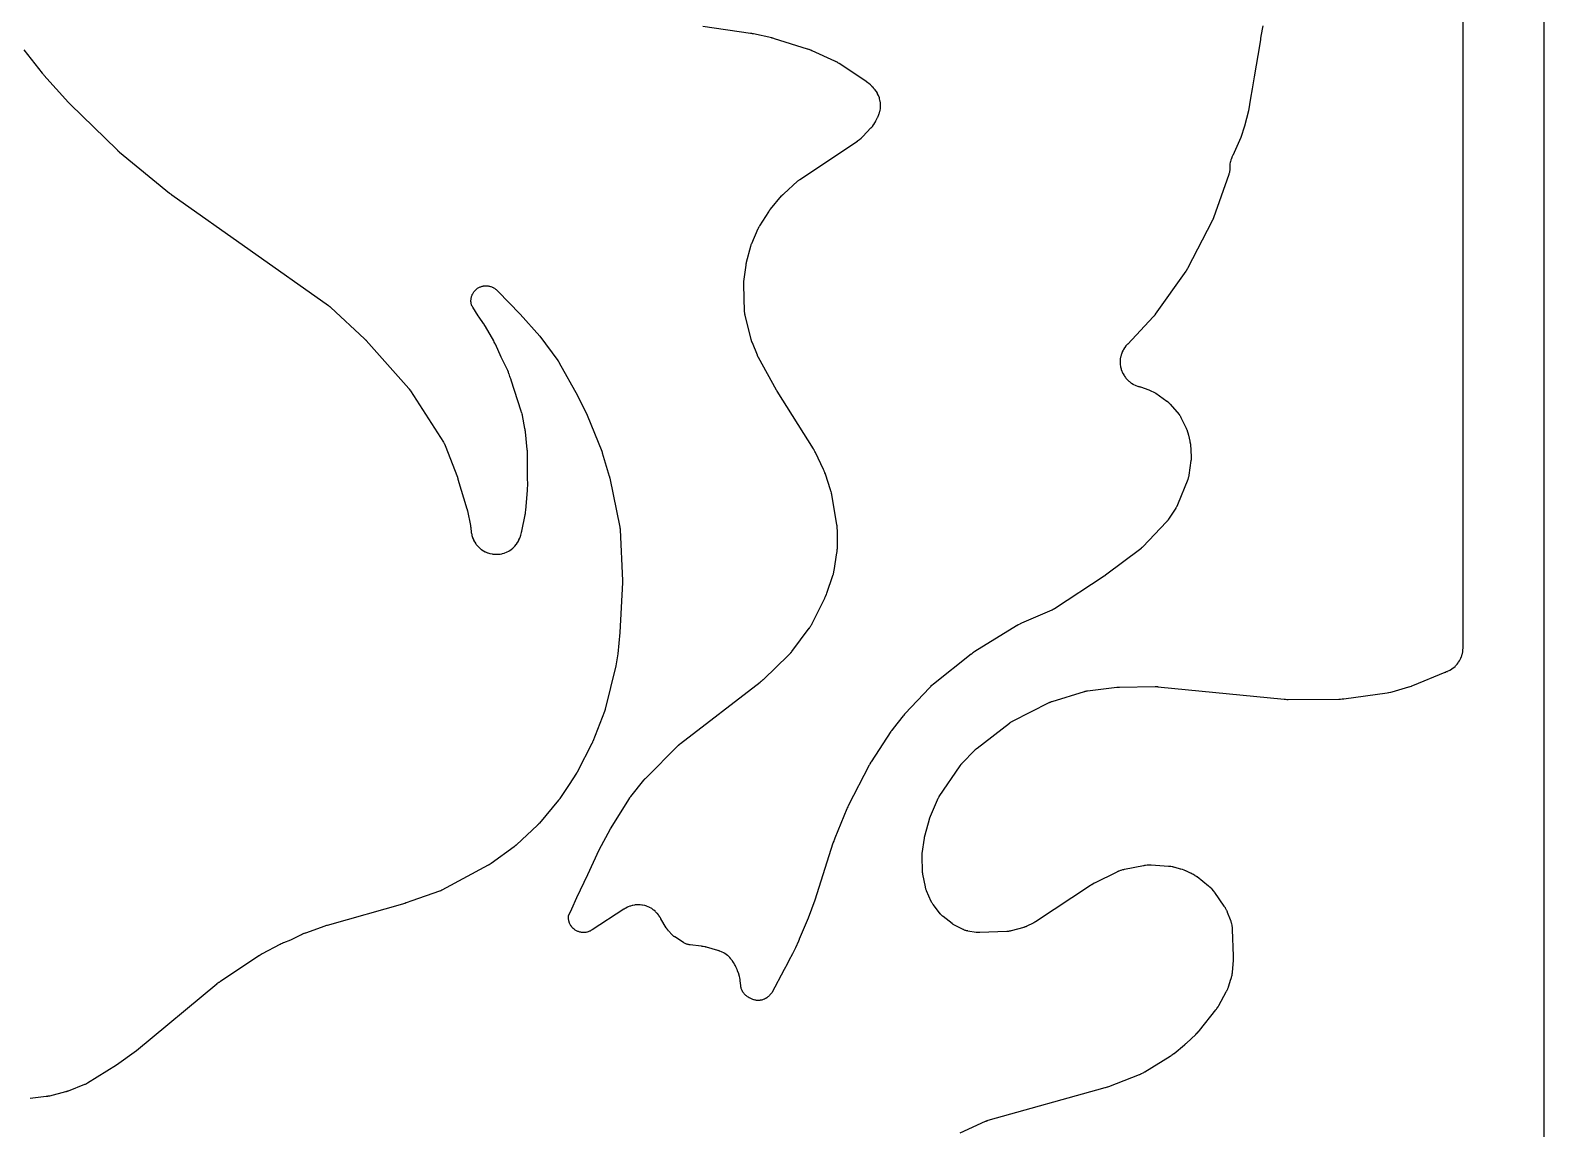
# Model space of a CAD drawing. Header units: millimetres. Extents: x 0 to 300, y 0 to 300.
# Drawn here: x 150 to 300.1, y 105.2 to 214.1 of the extents above; entities that cross this region are included whole.
import ezdxf

# ---------------------------------------------------------------- set-up
doc = ezdxf.new("R2010")
doc.units = ezdxf.units.MM
doc.layers.add('CUT', color=7, linetype='CONTINUOUS')

msp = doc.modelspace()

# ---------------------------------------------------------------- linework, layer by layer
at = {"layer": 'CUT'}
for points in [[(1.4375, 300.0625), (298.5625, 300.0625), (299.4478, 300.0625), (299.5212, 300.0589), (299.5794, 300.0503), (299.6365, 300.036), (299.6918, 300.0162), (299.745, 299.991), (299.7954, 299.9608), (299.8427, 299.9257), (299.8863, 299.8863), (299.9257, 299.8427), (299.9608, 299.7954), (299.991, 299.745), (300.0162, 299.6918), (300.036, 299.6365), (300.0503, 299.5794), (300.0589, 299.5212), (300.0625, 299.4478), (300.0625, 298.5625), (300.0625, 1.4375)], [(242.2017, 104.8252), (244.7112, 105.9665), (244.7176, 105.9694), (244.7327, 105.9761), (244.7355, 105.9774), (244.7649, 105.9897), (244.8245, 106.0135), (244.845, 106.0214), (244.8739, 106.0313), (244.9511, 106.0561), (244.9844, 106.0661), (256.5883, 109.3054), (256.6027, 109.3096), (256.6956, 109.3381), (256.7099, 109.3426), (256.8258, 109.3813), (256.8399, 109.3862), (256.9314, 109.4193), (256.9454, 109.4246), (259.9946, 110.6143), (260.0073, 110.6195), (260.0895, 110.6537), (260.102, 110.6591), (260.1509, 110.6808), (260.1757, 110.6925), (260.3348, 110.7719), (260.359, 110.7847), (260.4057, 110.8108), (260.4176, 110.8176), (260.4943, 110.8627), (260.506, 110.8698), (263.0146, 112.4236), (263.0307, 112.4339), (263.1341, 112.5026), (263.1499, 112.5134), (263.2768, 112.6037), (263.2922, 112.6151), (263.3911, 112.6902), (263.4061, 112.702), (264.4462, 113.5465), (264.4537, 113.5527), (264.5058, 113.5964), (264.5138, 113.6032), (264.5778, 113.6589), (264.5855, 113.6657), (264.6353, 113.7105), (264.6434, 113.718), (265.5584, 114.5723), (265.5742, 114.5875), (265.6747, 114.6885), (265.6899, 114.7044), (265.8113, 114.8356), (265.8259, 114.852), (265.9188, 114.9601), (265.9327, 114.977), (267.5504, 117.0048), (267.5585, 117.0151), (267.61, 117.0828), (267.6179, 117.0932), (267.648, 117.1346), (267.6629, 117.1561), (267.757, 117.2977), (267.771, 117.3198), (267.7974, 117.3636), (267.804, 117.3749), (267.8463, 117.4487), (267.8527, 117.4601), (268.5804, 118.7958), (268.5864, 118.807), (268.6245, 118.8807), (268.6302, 118.8921), (268.6522, 118.9369), (268.663, 118.96), (268.7297, 119.1119), (268.7394, 119.1355), (268.7575, 119.182), (268.762, 119.1939), (268.7905, 119.2719), (268.7947, 119.2839), (269.0539, 120.0439), (269.0578, 120.0558), (269.0826, 120.1339), (269.0863, 120.1459), (269.1002, 120.1932), (269.1068, 120.2175), (269.146, 120.3743), (269.1561, 120.4236), (269.1819, 120.5831), (269.1854, 120.6081), (269.1913, 120.657), (269.1926, 120.6695), (269.2006, 120.751), (269.2017, 120.7636), (269.2894, 121.9066), (269.2904, 121.9231), (269.2957, 122.0306), (269.2963, 122.0472), (269.2992, 122.1822), (269.2993, 122.1988), (269.2986, 122.3064), (269.2983, 122.323), (269.208, 124.9911), (269.2074, 125.0041), (269.2027, 125.0885), (269.2018, 125.1015), (269.1979, 125.1522), (269.1953, 125.178), (269.1753, 125.3435), (269.1668, 125.3949), (269.133, 125.5558), (269.1201, 125.6062), (269.0718, 125.7658), (269.0637, 125.7905), (269.0469, 125.8384), (269.0424, 125.8507), (269.0127, 125.9298), (269.008, 125.9419), (268.7175, 126.6681), (268.7109, 126.6837), (268.6671, 126.7848), (268.6602, 126.8002), (268.6322, 126.8601), (268.617, 126.8904), (268.5127, 127.0843), (268.4958, 127.1136), (268.4612, 127.17), (268.4522, 127.1843), (268.3919, 127.2765), (268.3825, 127.2906), (267.4375, 128.6524), (267.4287, 128.6647), (267.3711, 128.7435), (267.362, 128.7555), (267.3262, 128.802), (267.3073, 128.8253), (267.1822, 128.9718), (267.141, 129.0154), (267.0019, 129.1487), (266.9796, 129.1689), (266.9353, 129.2073), (266.9238, 129.217), (266.8484, 129.2791), (266.8367, 129.2885), (265.6895, 130.1854), (265.6751, 130.1963), (265.5801, 130.266), (265.5654, 130.2765), (265.5072, 130.3166), (265.4767, 130.3363), (265.2751, 130.4579), (265.2435, 130.4757), (265.1809, 130.5084), (265.1647, 130.5166), (265.0587, 130.5681), (265.0423, 130.5757), (264.5779, 130.7842), (264.5576, 130.7928), (264.4249, 130.8466), (264.4044, 130.8545), (264.2356, 130.9158), (264.2148, 130.923), (264.0785, 130.9669), (264.0574, 130.9732), (263.5156, 131.1261), (263.5004, 131.1302), (263.4012, 131.1554), (263.3858, 131.1591), (263.3258, 131.1726), (263.2949, 131.1788), (263.0932, 131.2134), (263.062, 131.2179), (263.0009, 131.2251), (262.9853, 131.2268), (262.8833, 131.2361), (262.8676, 131.2373), (261.1447, 131.3492), (261.1318, 131.3499), (261.0481, 131.3536), (261.0352, 131.354), (260.9848, 131.3551), (260.959, 131.3551), (260.7937, 131.3516), (260.7423, 131.3483), (260.5779, 131.3307), (260.5523, 131.3274), (260.5025, 131.3198), (260.4898, 131.3178), (260.4072, 131.3034), (260.3945, 131.3011), (258.4901, 130.9289), (258.477, 130.9261), (258.392, 130.9076), (258.3789, 130.9045), (258.3281, 130.8922), (258.3022, 130.8853), (258.1374, 130.8375), (258.0867, 130.8204), (257.9268, 130.758), (257.9021, 130.7478), (257.8542, 130.7266), (257.8421, 130.7211), (257.7633, 130.6841), (257.7512, 130.6783), (255.5159, 129.5686), (255.4997, 129.5603), (255.3951, 129.5043), (255.3791, 129.4955), (255.2501, 129.4213), (255.2344, 129.412), (255.1334, 129.3498), (255.1181, 129.34), (249.676, 125.7553), (249.6645, 125.7479), (249.6376, 125.7307), (249.626, 125.7235), (249.6118, 125.7147), (249.6001, 125.7076), (249.5727, 125.6913), (249.5609, 125.6844), (249.5472, 125.6766), (249.5353, 125.6698), (249.5074, 125.6544), (249.4954, 125.6478), (249.4807, 125.64), (249.4686, 125.6336), (249.4402, 125.619), (249.428, 125.6128), (248.8221, 125.3119), (248.8124, 125.3072), (248.7973, 125.2999), (248.7722, 125.2883), (248.7383, 125.2732), (248.708, 125.2604), (248.6838, 125.2507), (248.6699, 125.2452), (248.6647, 125.2433), (248.6343, 125.2323), (248.5661, 125.209), (248.525, 125.196), (248.511, 125.192), (248.5006, 125.1891), (247.2459, 124.8431), (247.2334, 124.8397), (247.2164, 124.8353), (247.1658, 124.8237), (247.0809, 124.8067), (247.0432, 124.8001), (247.0053, 124.795), (246.9192, 124.7855), (246.8675, 124.7813), (246.85, 124.7803), (246.837, 124.7797), (244.1508, 124.677), (244.1398, 124.6767), (244.1227, 124.6762), (244.0945, 124.6759), (244.0566, 124.6761), (244.023, 124.6769), (243.9964, 124.6781), (243.9812, 124.6789), (243.9756, 124.6792), (243.9426, 124.6818), (243.8696, 124.6888), (243.8258, 124.6941), (243.8111, 124.6963), (243.8002, 124.698), (242.965, 124.8306), (242.9539, 124.8324), (242.939, 124.835), (242.895, 124.8437), (242.8435, 124.8552), (242.7684, 124.8754), (242.6967, 124.8981), (242.6229, 124.925), (242.5726, 124.9459), (242.5309, 124.9645), (242.5175, 124.9708), (242.5074, 124.9757), (241.7145, 125.3653), (241.7042, 125.3704), (241.6903, 125.3775), (241.6498, 125.3994), (241.5831, 125.4376), (241.5539, 125.4551), (241.5255, 125.4737), (241.4619, 125.5169), (241.4245, 125.5438), (241.4121, 125.5532), (241.403, 125.5602), (240.5073, 126.2576), (240.5001, 126.2633), (240.4888, 126.2723), (240.4704, 126.2873), (240.446, 126.3078), (240.4246, 126.3263), (240.4216, 126.329), (240.3855, 126.3631), (240.3376, 126.411), (240.2937, 126.4581), (240.2639, 126.4925), (240.2398, 126.5215), (240.2322, 126.531), (240.2264, 126.5383), (239.5432, 127.4148), (239.5375, 127.4221), (239.5287, 127.4336), (239.5145, 127.4528), (239.4958, 127.4787), (239.4795, 127.502), (239.4773, 127.5053), (239.4505, 127.5475), (239.4156, 127.6059), (239.3845, 127.6625), (239.3639, 127.7034), (239.3476, 127.7376), (239.3425, 127.7488), (239.3388, 127.7573), (238.8696, 128.8251), (238.8647, 128.8364), (238.8582, 128.8517), (238.8402, 128.8977), (238.8123, 128.9752), (238.8007, 129.0097), (238.7905, 129.0447), (238.7691, 129.1242), (238.7576, 129.1722), (238.7541, 129.1885), (238.7516, 129.2006), (238.5034, 130.4611), (238.5016, 130.4702), (238.499, 130.4842), (238.495, 130.5074), (238.49, 130.5387), (238.486, 130.5665), (238.4832, 130.5886), (238.4817, 130.6013), (238.4812, 130.606), (238.4785, 130.6334), (238.4735, 130.6946), (238.4712, 130.7313), (238.4707, 130.7438), (238.4704, 130.753), (238.4253, 132.2094), (238.4251, 132.219), (238.4248, 132.2339), (238.4246, 132.2584), (238.4248, 132.2914), (238.4255, 132.3206), (238.4264, 132.3438), (238.4271, 132.3571), (238.4273, 132.362), (238.4294, 132.3907), (238.4349, 132.4544), (238.439, 132.4925), (238.4406, 132.5054), (238.4419, 132.5149), (238.6571, 134.0476), (238.6593, 134.0624), (238.6647, 134.0969), (238.6672, 134.1116), (238.6703, 134.1296), (238.673, 134.1443), (238.6796, 134.1786), (238.6825, 134.1933), (238.686, 134.2101), (238.6892, 134.2247), (238.6969, 134.2587), (238.7003, 134.2733), (238.7046, 134.291), (238.7083, 134.3055), (238.7171, 134.3393), (238.721, 134.3537), (239.1615, 135.93), (239.1653, 135.9434), (239.1746, 135.9746), (239.1786, 135.988), (239.1837, 136.0042), (239.188, 136.0175), (239.1982, 136.0484), (239.2027, 136.0616), (239.2079, 136.0767), (239.2126, 136.0899), (239.2238, 136.1204), (239.2287, 136.1335), (239.2347, 136.1494), (239.2398, 136.1624), (239.2519, 136.1926), (239.2572, 136.2055), (239.9458, 137.8505), (239.9503, 137.861), (239.9564, 137.8752), (239.9757, 137.9166), (240.0095, 137.9849), (240.025, 138.0148), (240.0417, 138.0441), (240.0806, 138.1096), (240.1049, 138.1482), (240.1134, 138.1611), (240.1198, 138.1705), (242.2037, 141.2197), (242.2091, 141.2274), (242.2175, 141.2395), (242.2316, 141.2591), (242.251, 141.2852), (242.2685, 141.3081), (242.2827, 141.3261), (242.2909, 141.3363), (242.2939, 141.3401), (242.3122, 141.3618), (242.3535, 141.4093), (242.3789, 141.4373), (242.3876, 141.4466), (242.3941, 141.4535), (243.6314, 142.7359), (243.6428, 142.7475), (243.6698, 142.7745), (243.6815, 142.786), (243.6958, 142.7998), (243.7077, 142.811), (243.7356, 142.837), (243.7477, 142.848), (243.7617, 142.8605), (243.7739, 142.8713), (243.8028, 142.8963), (243.8153, 142.9068), (243.8306, 142.9196), (243.8433, 142.9299), (243.873, 142.9538), (243.8859, 142.9639), (247.0903, 145.4405), (247.0987, 145.447), (247.1119, 145.4569), (247.1339, 145.4729), (247.1636, 145.494), (247.1904, 145.5123), (247.2119, 145.5264), (247.2243, 145.5343), (247.2289, 145.5372), (247.2561, 145.5538), (247.3173, 145.5894), (247.3544, 145.61), (247.3671, 145.6166), (247.3766, 145.6215), (251.0301, 147.4739), (251.0387, 147.4782), (251.0522, 147.4849), (251.0746, 147.4955), (251.1048, 147.5094), (251.1318, 147.5213), (251.1534, 147.5304), (251.1658, 147.5355), (251.1704, 147.5374), (251.1975, 147.5478), (251.258, 147.57), (251.2946, 147.5825), (251.3071, 147.5864), (251.3163, 147.5893), (254.5258, 148.5728), (254.5353, 148.5756), (254.5501, 148.58), (254.5745, 148.5868), (254.6075, 148.5955), (254.6368, 148.6027), (254.6603, 148.6081), (254.6737, 148.611), (254.6787, 148.6121), (254.7078, 148.6178), (254.7729, 148.6294), (254.8121, 148.6354), (254.8254, 148.6372), (254.8352, 148.6385), (257.7511, 148.9934), (257.763, 148.9947), (257.7907, 148.9977), (257.8026, 148.9989), (257.8171, 149.0003), (257.829, 149.0014), (257.8567, 149.0036), (257.8687, 149.0045), (257.8824, 149.0054), (257.8943, 149.0062), (257.9221, 149.0077), (257.934, 149.0083), (257.9486, 149.0089), (257.9606, 149.0093), (257.9884, 149.0101), (258.0004, 149.0103), (261.5306, 149.0631), (261.5433, 149.0632), (261.5732, 149.0632), (261.586, 149.0631), (261.6016, 149.0629), (261.6143, 149.0626), (261.6442, 149.0618), (261.6569, 149.0614), (261.6716, 149.0607), (261.6844, 149.0601), (261.7142, 149.0584), (261.7269, 149.0576), (261.7425, 149.0565), (261.7553, 149.0556), (261.785, 149.053), (261.7977, 149.0519), (274.3287, 147.8108), (274.3442, 147.8094), (274.4448, 147.8021), (274.4603, 147.8012), (274.5868, 147.7952), (274.6023, 147.7947), (274.7032, 147.7926), (274.7187, 147.7924), (279.7525, 147.8165), (279.7725, 147.8169), (279.9023, 147.8219), (279.9223, 147.823), (280.0848, 147.8346), (280.1048, 147.8364), (280.234, 147.8499), (280.2538, 147.8524), (284.5244, 148.4458), (284.5452, 148.4491), (284.6804, 148.4727), (284.7011, 148.4767), (284.8695, 148.5124), (284.89, 148.5171), (285.0232, 148.5502), (285.0436, 148.5556), (286.6883, 149.0265), (286.7044, 149.0314), (286.8088, 149.0645), (286.8247, 149.0698), (286.9544, 149.1149), (286.9703, 149.1207), (287.0726, 149.1595), (287.0882, 149.1657), (290.2959, 150.4884), (290.3061, 150.4925), (290.33, 150.502), (290.3403, 150.5061), (290.3529, 150.5109), (290.3552, 150.5118), (290.4344, 150.5426), (290.4442, 150.5465), (290.5077, 150.5724), (290.5343, 150.5841), (290.6987, 150.6608), (290.7489, 150.6871), (290.9034, 150.7779), (290.9509, 150.8089), (291.0962, 150.9139), (291.1405, 150.9492), (291.2753, 151.0674), (291.3161, 151.1068), (291.439, 151.2372), (291.4759, 151.2802), (291.5861, 151.4216), (291.6188, 151.4679), (291.715, 151.6191), (291.7432, 151.6683), (291.8248, 151.8279), (291.8482, 151.8796), (291.9144, 152.0462), (291.9328, 152.0998), (291.9829, 152.2719), (291.9962, 152.327), (292.0299, 152.503), (292.0379, 152.5591), (292.055, 152.74), (292.057, 152.7683), (292.0597, 152.8236), (292.0602, 152.8378), (292.0623, 152.9299), (292.0625, 152.9441), (292.0625, 232.3412)], [(272.1981, 214.5735), (272.026, 213.5409), (272.0029, 213.43), (272.0013, 213.4221), (271.9906, 213.367), (271.989, 213.3585), (271.9766, 213.2897), (271.9752, 213.2813), (271.9662, 213.2268), (271.9648, 213.2178), (271.9004, 212.7873), (271.351, 209.4915), (271.1558, 208.3202), (271.0006, 207.3892), (270.7895, 206.1228), (270.4007, 204.6192), (270.0162, 203.4742), (269.2353, 201.7225), (269.231, 201.7131), (269.221, 201.6913), (269.2166, 201.6819), (269.211, 201.6701), (269.2085, 201.6646), (269.1804, 201.6037), (269.1766, 201.5954), (269.1463, 201.527), (269.1349, 201.4995), (269.0675, 201.3242), (269.0491, 201.2685), (268.9997, 201.0897), (268.9869, 201.0325), (268.9552, 200.8498), (268.948, 200.7915), (268.9341, 200.604), (268.9327, 200.5747), (268.9312, 200.5174), (268.931, 200.5028), (268.931, 200.4036), (268.9309, 200.4027), (268.9308, 200.3763), (268.9291, 200.2974), (268.9237, 200.2159), (268.9176, 200.1618), (268.9047, 200.0811), (268.8938, 200.0279), (268.8737, 199.9487), (268.852, 199.877), (268.8393, 199.8382), (267.3231, 195.5433), (267.3178, 195.5287), (267.3052, 195.4948), (267.2997, 195.4804), (267.2928, 195.4628), (267.287, 195.4484), (267.2732, 195.415), (267.2672, 195.4007), (267.2601, 195.3844), (267.2539, 195.3703), (267.239, 195.3374), (267.2324, 195.3233), (267.2244, 195.3062), (267.2176, 195.2923), (267.2016, 195.2599), (267.1946, 195.2461), (264.7488, 190.5141), (264.7415, 190.5002), (264.724, 190.4679), (264.7165, 190.4541), (264.7071, 190.4374), (264.6992, 190.4238), (264.6807, 190.3921), (264.6727, 190.3786), (264.6633, 190.3632), (264.655, 190.3499), (264.6354, 190.3189), (264.6269, 190.3057), (264.6163, 190.2897), (264.6076, 190.2766), (264.5869, 190.2463), (264.5779, 190.2334), (261.5521, 185.9662), (261.543, 185.9536), (261.5215, 185.9243), (261.5121, 185.9118), (261.5006, 185.8967), (261.4911, 185.8844), (261.4686, 185.8559), (261.4588, 185.8438), (261.4475, 185.83), (261.4375, 185.818), (261.414, 185.7903), (261.4038, 185.7785), (261.3913, 185.7642), (261.3809, 185.7526), (261.3565, 185.7257), (261.3459, 185.7143), (258.8098, 183.0204), (258.8095, 183.02), (258.7806, 182.9893), (258.7706, 182.9784), (258.7062, 182.9066), (258.6964, 182.8954), (258.6589, 182.8513), (258.6402, 182.8282), (258.5241, 182.6775), (258.4903, 182.6288), (258.3911, 182.4696), (258.3622, 182.4177), (258.2792, 182.2495), (258.2556, 182.1951), (258.1896, 182.0195), (258.1715, 181.963), (258.1232, 181.7817), (258.1107, 181.7237), (258.0806, 181.5385), (258.0739, 181.4796), (258.0622, 181.2923), (258.0614, 181.233), (258.0682, 181.0455), (258.0733, 180.9864), (258.0986, 180.8005), (258.1095, 180.7422), (258.153, 180.5597), (258.1696, 180.5028), (258.2309, 180.3255), (258.2531, 180.2704), (258.3316, 180.1001), (258.3591, 180.0475), (258.4541, 179.8857), (258.4867, 179.8361), (258.5972, 179.6845), (258.6344, 179.6383), (258.7594, 179.4984), (258.801, 179.4562), (258.9392, 179.3293), (258.9848, 179.2913), (259.1348, 179.1787), (259.184, 179.1454), (259.3444, 179.0482), (259.3966, 179.0199), (259.5658, 178.939), (259.6206, 178.9161), (259.7994, 178.8513), (259.8275, 178.8419), (259.895, 178.8212), (259.9023, 178.8191), (259.9578, 178.8028), (259.9641, 178.8009), (260.0171, 178.7849), (260.0354, 178.7792), (260.0422, 178.777), (260.0644, 178.7694), (260.0739, 178.7662), (260.911, 178.4721), (261.604, 178.1601), (262.7036, 177.3663), (262.7147, 177.3582), (262.7295, 177.3471), (262.7727, 177.3128), (262.8428, 177.2536), (262.8731, 177.2267), (262.9022, 177.1984), (262.9666, 177.133), (263.004, 177.0926), (263.0162, 177.0786), (263.0251, 177.0681), (263.9011, 176.0297), (263.9072, 176.0224), (263.9166, 176.011), (263.9319, 175.992), (263.952, 175.9662), (263.9695, 175.9431), (263.9719, 175.9397), (264.0008, 175.8977), (264.0062, 175.8895), (264.0366, 175.839), (264.0592, 175.7983), (264.0772, 175.7642), (264.0828, 175.7531), (264.087, 175.7446), (264.5999, 174.6915), (264.6517, 174.5834), (264.6539, 174.5787), (264.6661, 174.5508), (264.83, 173.9872), (264.8999, 173.6899), (264.9685, 173.3987), (264.9878, 173.3169), (265.0385, 173.1014), (265.0388, 173.0951), (265.1025, 171.8223), (265.103, 171.8116), (265.1036, 171.7949), (265.1043, 171.7672), (265.1045, 171.7302), (265.1042, 171.6973), (265.1034, 171.6712), (265.1029, 171.6563), (265.1026, 171.6508), (265.1005, 171.6185), (265.0947, 171.5469), (265.0901, 171.504), (265.0883, 171.4896), (265.0868, 171.4789), (264.8786, 170.0186), (264.8766, 170.0051), (264.8737, 169.987), (264.8636, 169.9335), (264.844, 169.8448), (264.8345, 169.8058), (264.8232, 169.7673), (264.7957, 169.6808), (264.7776, 169.6294), (264.771, 169.6123), (264.766, 169.5996), (263.7431, 167.0661), (263.7389, 167.0561), (263.7324, 167.0405), (263.7213, 167.0151), (263.7059, 166.9811), (263.6917, 166.9513), (263.6799, 166.9278), (263.6731, 166.9144), (263.6705, 166.9095), (263.655, 166.8809), (263.6193, 166.818), (263.597, 166.7808), (263.5891, 166.7684), (263.5833, 166.7593), (262.8624, 165.6506), (262.8568, 165.6421), (262.848, 165.6289), (262.8332, 165.6074), (262.8129, 165.5788), (262.7945, 165.5538), (262.7795, 165.5341), (262.7709, 165.523), (262.7676, 165.5188), (262.7483, 165.4952), (262.7044, 165.4432), (262.6774, 165.4126), (262.6681, 165.4025), (262.6611, 165.3951), (260.3239, 162.925), (260.3174, 162.9181), (260.3072, 162.9076), (260.2901, 162.8903), (260.2668, 162.8675), (260.2459, 162.8476), (260.229, 162.8321), (260.2193, 162.8233), (260.2156, 162.82), (260.1941, 162.8015), (260.1457, 162.7609), (260.1162, 162.7372), (260.106, 162.7294), (260.0985, 162.7236), (256.5957, 160.09), (256.5909, 160.0865), (256.5799, 160.0783), (256.5752, 160.0749), (256.5638, 160.0665), (256.558, 160.0623), (256.5443, 160.0525), (256.5384, 160.0483), (256.5316, 160.0434), (256.5257, 160.0393), (256.5118, 160.0296), (256.5058, 160.0255), (256.5028, 160.0235), (256.4957, 160.0187), (256.4791, 160.0075), (256.4719, 160.0028), (251.5632, 156.7838), (251.555, 156.7785), (251.5421, 156.7703), (251.5208, 156.7571), (251.4922, 156.7398), (251.4664, 156.7249), (251.4457, 156.7134), (251.4338, 156.7069), (251.4294, 156.7045), (251.4034, 156.691), (251.345, 156.662), (251.3096, 156.6454), (251.2976, 156.6401), (251.2886, 156.6361), (248.286, 155.3428), (248.2659, 155.3337), (248.1366, 155.2723), (248.1168, 155.2625), (247.9576, 155.1795), (247.9382, 155.169), (247.8137, 155.0982), (247.7948, 155.087), (243.6606, 152.5316), (243.6457, 152.5221), (243.5499, 152.4589), (243.5353, 152.4489), (243.4173, 152.3661), (243.403, 152.3557), (243.3111, 152.287), (243.2971, 152.2762), (239.5446, 149.2945), (239.5279, 149.2807), (239.4214, 149.1896), (239.4052, 149.1753), (239.2758, 149.0563), (239.2602, 149.0414), (239.1604, 148.9429), (239.1454, 148.9275), (236.7589, 146.394), (236.7507, 146.3851), (236.6978, 146.3266), (236.6897, 146.3175), (236.6247, 146.2427), (236.6168, 146.2334), (236.5663, 146.1728), (236.5586, 146.1634), (235.5541, 144.9073), (235.5453, 144.8959), (235.4885, 144.8213), (235.4799, 144.8097), (235.4108, 144.7143), (235.4025, 144.7025), (235.3494, 144.6253), (235.3414, 144.6133), (233.3854, 141.6171), (233.3771, 141.6042), (233.3249, 141.5195), (233.317, 141.5064), (233.2542, 141.3985), (233.2466, 141.3851), (233.1988, 141.2979), (233.1916, 141.2844), (231.0986, 137.2275), (231.0927, 137.2158), (231.0554, 137.1396), (231.0498, 137.1278), (231.0051, 137.031), (230.9998, 137.0191), (230.9659, 136.9413), (230.9608, 136.9293), (229.7754, 134.0393), (229.7707, 134.028), (229.6972, 133.8486), (229.6925, 133.837), (229.6633, 133.7613), (229.659, 133.7496), (229.6243, 133.6537), (229.6202, 133.6419), (229.5941, 133.565), (229.5903, 133.5532), (227.8028, 127.8859), (227.1407, 126.1168), (226.2407, 124.0206), (226.2259, 123.9863), (226.1551, 123.8214), (225.8727, 123.1636), (225.5796, 122.5587), (225.2268, 121.8962), (225.0459, 121.5566), (224.7626, 121.0246), (223.5257, 118.7019), (223.3421, 118.4878), (223.3119, 118.4543), (223.255, 118.3944), (223.1897, 118.3321), (223.1442, 118.2929), (223.073, 118.2375), (223.0239, 118.2031), (222.9475, 118.1551), (222.8951, 118.1257), (222.8143, 118.0856), (222.7593, 118.0617), (222.6749, 118.0299), (222.6177, 118.0115), (222.5305, 117.9883), (222.4718, 117.9758), (222.3827, 117.9615), (222.323, 117.9549), (222.233, 117.9495), (222.173, 117.9489), (222.0828, 117.9526), (222.023, 117.9581), (221.9337, 117.9707), (221.8748, 117.9822), (221.7872, 118.0037), (221.7297, 118.021), (221.6447, 118.0512), (221.5683, 118.0827), (221.527, 118.101), (221.3189, 118.1994), (221.278, 118.2201), (221.2042, 118.2597), (221.1258, 118.307), (221.0754, 118.3412), (221.0023, 118.3962), (220.9555, 118.4353), (220.8884, 118.4974), (220.8459, 118.5411), (220.7854, 118.6097), (220.7475, 118.6574), (220.6943, 118.7319), (220.6615, 118.7832), (220.6161, 118.8627), (220.5887, 118.917), (220.5516, 119.0007), (220.5298, 119.0576), (220.5015, 119.1446), (220.4856, 119.2034), (220.4662, 119.2928), (220.4526, 119.3756), (220.4464, 119.4209), (220.3919, 119.907), (220.3899, 119.9232), (220.3751, 120.0289), (220.3726, 120.0451), (220.362, 120.1082), (220.3557, 120.1405), (220.309, 120.3484), (220.3009, 120.3803), (220.2835, 120.4419), (220.2788, 120.4576), (220.2469, 120.5594), (220.2418, 120.575), (220.1351, 120.8862), (220.1298, 120.9009), (220.0944, 120.9961), (220.0887, 121.0107), (220.0659, 121.0673), (220.0535, 121.096), (219.968, 121.2802), (219.9541, 121.3082), (219.9256, 121.3621), (219.9181, 121.3759), (219.8682, 121.4644), (219.8604, 121.4779), (219.7248, 121.7047), (219.7174, 121.7167), (219.6687, 121.794), (219.6611, 121.8058), (219.6307, 121.8515), (219.6146, 121.8746), (219.5081, 122.02), (219.4727, 122.0637), (219.3547, 122.1966), (219.3154, 122.2369), (219.1854, 122.3581), (219.1425, 122.3945), (219.0017, 122.5031), (218.9557, 122.5353), (218.8053, 122.6302), (218.7564, 122.658), (218.5979, 122.7384), (218.5466, 122.7615), (218.3789, 122.8276), (218.3525, 122.8373), (218.3006, 122.855), (218.2872, 122.8594), (218.2, 122.8869), (218.1866, 122.891), (217.0526, 123.2194), (217.0404, 123.2228), (216.9613, 123.244), (216.9491, 123.2471), (216.9013, 123.2588), (216.8767, 123.2643), (216.7162, 123.2964), (216.6914, 123.3009), (216.6428, 123.3085), (216.6303, 123.3104), (216.5492, 123.3214), (216.5367, 123.3229), (215.4463, 123.4477), (215.4058, 123.4533), (215.3318, 123.4652), (215.2517, 123.4819), (215.1989, 123.4954), (215.1207, 123.5192), (215.0693, 123.5374), (214.9936, 123.5683), (214.9441, 123.5911), (214.8715, 123.6287), (214.8066, 123.6662), (214.7716, 123.6874), (213.9073, 124.2398), (213.8995, 124.2448), (213.8875, 124.2526), (213.8678, 124.2659), (213.8417, 124.2839), (213.8187, 124.3004), (213.8155, 124.3027), (213.7765, 124.3333), (213.7244, 124.3764), (213.6764, 124.4191), (213.6436, 124.4505), (213.6169, 124.4771), (213.6085, 124.4859), (213.6021, 124.4926), (213.307, 124.8059), (213.2983, 124.8152), (213.2866, 124.828), (213.2532, 124.8667), (213.1992, 124.9328), (213.176, 124.9625), (213.1541, 124.9931), (213.106, 125.0636), (213.0783, 125.1066), (213.0694, 125.1214), (213.0629, 125.1324), (212.5349, 126.0373), (212.5293, 126.0472), (212.516, 126.0706), (212.5152, 126.072), (212.4798, 126.1341), (212.4748, 126.1426), (212.4364, 126.2075), (212.4219, 126.2308), (212.3265, 126.3764), (212.2934, 126.422), (212.1757, 126.5694), (212.1367, 126.6136), (212.0067, 126.7471), (211.9635, 126.7872), (211.821, 126.9073), (211.7741, 126.943), (211.6205, 127.0485), (211.5703, 127.0795), (211.4071, 127.1694), (211.3542, 127.1953), (211.1829, 127.2688), (211.1277, 127.2893), (210.95, 127.3457), (210.893, 127.3607), (210.7107, 127.3993), (210.6525, 127.4087), (210.4673, 127.4292), (210.4085, 127.4328), (210.2222, 127.4351), (210.1632, 127.4329), (209.9776, 127.4169), (209.9192, 127.409), (209.736, 127.3748), (209.6786, 127.3612), (209.4997, 127.3092), (209.444, 127.29), (209.271, 127.2207), (209.2174, 127.1962), (209.0497, 127.1091), (209.0239, 127.0948), (208.9742, 127.0658), (208.9616, 127.0582), (208.88, 127.0079), (208.8676, 127), (205.6973, 124.9344), (205.6593, 124.9109), (205.5886, 124.8697), (205.5093, 124.8286), (205.4552, 124.8039), (205.3722, 124.7709), (205.3159, 124.7516), (205.2301, 124.727), (205.1722, 124.7134), (205.0843, 124.6974), (205.0254, 124.6897), (204.9363, 124.6824), (204.8769, 124.6806), (204.7876, 124.6822), (204.7283, 124.6863), (204.6396, 124.6967), (204.5809, 124.7066), (204.4937, 124.7259), (204.4364, 124.7415), (204.3515, 124.7693), (204.2959, 124.7906), (204.2142, 124.8266), (204.1611, 124.8533), (204.0833, 124.8973), (204.0331, 124.9291), (203.9601, 124.9806), (203.9133, 125.0172), (203.8457, 125.0757), (203.8028, 125.1168), (203.7414, 125.1816), (203.7027, 125.2268), (203.648, 125.2974), (203.614, 125.3462), (203.5666, 125.4219), (203.5376, 125.4738), (203.4979, 125.5538), (203.4742, 125.6083), (203.4426, 125.6919), (203.4244, 125.7485), (203.4013, 125.8348), (203.3888, 125.8929), (203.3744, 125.981), (203.3677, 126.0401), (203.3621, 126.1293), (203.3613, 126.1887), (203.3645, 126.278), (203.3696, 126.3372), (203.37, 126.3401), (203.6873, 127.0265), (204.2048, 128.1459), (205.2683, 130.4462), (206.3917, 132.8762), (207.5201, 134.9741), (209.4008, 137.9699), (209.4077, 137.9808), (209.4241, 138.006), (209.4312, 138.0168), (209.4399, 138.0299), (209.4472, 138.0406), (209.4642, 138.0653), (209.4716, 138.0759), (209.4802, 138.088), (209.4878, 138.0985), (209.5056, 138.1227), (209.5133, 138.1331), (209.5227, 138.1456), (209.5306, 138.1559), (209.5414, 138.1698), (210.8466, 139.8001), (210.8545, 139.8098), (210.873, 139.8323), (210.8808, 139.8416), (210.8905, 139.8531), (210.8986, 139.8625), (210.9176, 139.8843), (210.9258, 139.8936), (210.9353, 139.9042), (210.9437, 139.9134), (210.9632, 139.9347), (210.9717, 139.9437), (210.9821, 139.9547), (210.9907, 139.9637), (211.0108, 139.9844), (211.0195, 139.9932), (214.2321, 143.2057), (214.2424, 143.2159), (214.2667, 143.2394), (214.2772, 143.2494), (214.2901, 143.2615), (214.3008, 143.2714), (214.3258, 143.2941), (214.3367, 143.3038), (214.3492, 143.3148), (214.3601, 143.3242), (214.3859, 143.3462), (214.397, 143.3555), (214.4107, 143.3667), (214.422, 143.3758), (214.4484, 143.3969), (214.4598, 143.4059), (222.3792, 149.5076), (222.392, 149.5177), (222.4741, 149.5846), (222.4866, 149.5951), (222.5873, 149.6818), (222.5995, 149.6926), (222.6778, 149.7638), (222.6897, 149.775), (225.1806, 152.1667), (225.1894, 152.1753), (225.2457, 152.2317), (225.2543, 152.2405), (225.2875, 152.2751), (225.3041, 152.2931), (225.4097, 152.4126), (225.4256, 152.4313), (225.4558, 152.4685), (225.4635, 152.478), (225.5125, 152.5409), (225.52, 152.5507), (227.2419, 154.8532), (227.2423, 154.8537), (227.2502, 154.8645), (227.3008, 154.9354), (227.3084, 154.9464), (227.3379, 154.9897), (227.3525, 155.0122), (227.4438, 155.1603), (227.4574, 155.1834), (227.4829, 155.2291), (227.4893, 155.2409), (227.5299, 155.3179), (227.536, 155.3298), (228.7877, 157.8341), (228.7966, 157.8527), (228.8523, 157.9745), (228.8606, 157.9934), (228.9252, 158.1485), (228.9286, 158.157), (228.9321, 158.1653), (228.9397, 158.1845), (228.9869, 158.31), (228.9938, 158.3294), (229.5807, 160.0679), (229.5846, 160.0799), (229.6092, 160.1579), (229.6128, 160.17), (229.6266, 160.2172), (229.6331, 160.2415), (229.6723, 160.4003), (229.6778, 160.4249), (229.6875, 160.4731), (229.6899, 160.4855), (229.7045, 160.566), (229.7066, 160.5784), (229.9849, 162.3283), (229.9866, 162.3393), (229.9974, 162.4167), (229.9989, 162.4283), (230.005, 162.4792), (230.0075, 162.5038), (230.0195, 162.6572), (230.0209, 162.6809), (230.0225, 162.7221), (230.0229, 162.7333), (230.0244, 162.8105), (230.0246, 162.8231), (230.0234, 164.5705), (230.0233, 164.5831), (230.0215, 164.665), (230.0211, 164.6776), (230.019, 164.7268), (230.0174, 164.7519), (230.0036, 164.9151), (230.0009, 164.9401), (229.9947, 164.989), (229.9929, 165.0015), (229.9809, 165.0825), (229.9789, 165.0949), (229.4663, 168.1038), (229.4645, 168.1142), (229.4509, 168.1863), (229.4487, 168.1971), (229.439, 168.2442), (229.4338, 168.2669), (229.399, 168.4073), (229.3932, 168.4288), (229.3825, 168.466), (229.3795, 168.4761), (229.3582, 168.5455), (229.3546, 168.5568), (228.8387, 170.1265), (228.8323, 170.145), (228.7886, 170.2644), (228.7816, 170.2826), (228.7221, 170.4306), (228.7144, 170.4486), (228.6631, 170.5649), (228.6549, 170.5827), (227.8529, 172.2514), (227.8454, 172.2665), (227.7951, 172.364), (227.7871, 172.3789), (227.7206, 172.4994), (227.7122, 172.5141), (227.6565, 172.6086), (227.6478, 172.623), (224.0571, 178.3428), (224.0544, 178.3471), (224.0481, 178.3572), (224.0455, 178.3615), (224.0392, 178.3718), (224.0359, 178.3772), (224.0284, 178.3896), (224.0252, 178.395), (224.0216, 178.4011), (224.0184, 178.4065), (224.011, 178.4191), (224.0083, 178.4238), (224.0025, 178.4341), (223.9942, 178.4487), (223.9906, 178.4551), (222.2116, 181.6717), (222.2055, 181.6829), (222.1915, 181.7091), (222.1856, 181.7204), (222.1785, 181.7341), (222.1728, 181.7454), (222.1595, 181.7719), (222.154, 181.7833), (222.1476, 181.7965), (222.1422, 181.8079), (222.1297, 181.8348), (222.1244, 181.8464), (222.1181, 181.8605), (222.113, 181.8722), (222.1013, 181.8994), (222.0964, 181.9111), (221.5944, 183.1247), (221.5882, 183.14), (221.5741, 183.176), (221.5682, 183.1915), (221.5611, 183.2104), (221.5555, 183.226), (221.5428, 183.2624), (221.5374, 183.2781), (221.5315, 183.2961), (221.5264, 183.3119), (221.515, 183.3488), (221.5103, 183.3646), (221.5047, 183.384), (221.5002, 183.4), (221.4901, 183.4373), (221.486, 183.4533), (220.8809, 185.873), (220.878, 185.8848), (220.8743, 185.9008), (220.8644, 185.9485), (220.8501, 186.0283), (220.8444, 186.0637), (220.8403, 186.0993), (220.8325, 186.1801), (220.8291, 186.2286), (220.8284, 186.245), (220.828, 186.2571), (220.7512, 188.9211), (220.751, 188.9282), (220.7507, 188.9449), (220.7506, 188.948), (220.7507, 188.9804), (220.7519, 189.0453), (220.7526, 189.0676), (220.7547, 189.0985), (220.762, 189.1802), (220.7658, 189.2151), (220.9753, 190.8463), (220.9772, 190.8606), (220.982, 190.8938), (220.9842, 190.908), (220.9869, 190.9249), (220.9893, 190.9389), (220.9951, 190.9716), (220.9976, 190.9855), (221.0008, 191.0016), (221.0036, 191.0156), (221.0104, 191.0482), (221.0135, 191.0621), (221.0173, 191.0791), (221.0206, 191.0929), (221.0284, 191.1253), (221.0319, 191.1391), (221.4409, 192.7104), (221.4427, 192.7173), (221.4471, 192.7334), (221.4479, 192.7363), (221.4569, 192.7673), (221.4761, 192.8291), (221.483, 192.8502), (221.4937, 192.8792), (221.5233, 192.9553), (221.5367, 192.9877), (222.1822, 194.4704), (222.1851, 194.4771), (222.192, 194.4927), (222.1933, 194.4956), (222.2072, 194.5249), (222.2362, 194.5838), (222.2465, 194.6038), (222.2617, 194.6311), (222.3036, 194.7026), (222.3221, 194.7329), (223.2202, 196.1377), (223.2282, 196.15), (223.2471, 196.1786), (223.2553, 196.1907), (223.2652, 196.2051), (223.2735, 196.217), (223.2931, 196.2446), (223.3016, 196.2563), (223.3115, 196.2698), (223.3202, 196.2814), (223.3407, 196.3084), (223.3496, 196.3199), (223.3605, 196.3339), (223.3696, 196.3452), (223.391, 196.3716), (223.4003, 196.3828), (224.4997, 197.6927), (224.5096, 197.7043), (224.5328, 197.731), (224.5428, 197.7424), (224.5552, 197.7561), (224.5654, 197.7673), (224.5895, 197.7932), (224.5999, 197.8043), (224.612, 197.8168), (224.6226, 197.8277), (224.6476, 197.8528), (224.6584, 197.8634), (224.6716, 197.8763), (224.6826, 197.8868), (224.7084, 197.911), (224.7195, 197.9213), (226.0691, 199.1478), (226.0741, 199.1524), (226.086, 199.1631), (226.0882, 199.165), (226.1117, 199.1852), (226.1594, 199.2248), (226.176, 199.2381), (226.1996, 199.2558), (226.2632, 199.3018), (226.2908, 199.3209), (232.0193, 203.1408), (232.0332, 203.1504), (232.1225, 203.2136), (232.1361, 203.2235), (232.1887, 203.263), (232.2151, 203.284), (232.3824, 203.4251), (232.4076, 203.4475), (232.4554, 203.4926), (232.4674, 203.5044), (232.5449, 203.5817), (232.5567, 203.5938), (233.3509, 204.4327), (233.3533, 204.4352), (233.3633, 204.4461), (233.4279, 204.5177), (233.4377, 204.5289), (233.4754, 204.5729), (233.4941, 204.5959), (233.6105, 204.7462), (233.6445, 204.7948), (233.7455, 204.9558), (233.7607, 204.9814), (233.789, 205.0319), (233.7961, 205.0449), (233.8411, 205.1302), (233.8479, 205.1434), (234.0189, 205.4874), (234.0255, 205.501), (234.067, 205.5901), (234.0732, 205.6038), (234.0968, 205.658), (234.1081, 205.686), (234.1765, 205.8672), (234.1949, 205.9248), (234.244, 206.1094), (234.2566, 206.1686), (234.2868, 206.3572), (234.2934, 206.4173), (234.3045, 206.608), (234.305, 206.6685), (234.2968, 206.8594), (234.2912, 206.9196), (234.2639, 207.1087), (234.2523, 207.168), (234.2061, 207.3534), (234.1886, 207.4112), (234.124, 207.591), (234.1007, 207.6468), (234.0183, 207.8192), (233.9896, 207.8724), (233.8903, 208.0356), (233.8563, 208.0856), (233.7395, 208.2402), (233.7207, 208.2638), (233.6828, 208.309), (233.6729, 208.3205), (233.6079, 208.3942), (233.5978, 208.4054), (233.5964, 208.4069), (233.4882, 208.5234), (233.4762, 208.536), (233.3967, 208.6168), (233.3843, 208.6291), (233.3353, 208.6761), (233.3094, 208.6995), (233.1372, 208.8466), (233.11, 208.8684), (233.0558, 208.9095), (233.0418, 208.9198), (232.9495, 208.9856), (232.9352, 208.9955), (230.217, 210.8166), (230.2067, 210.8234), (230.139, 210.8667), (230.1286, 210.8733), (230.0874, 210.8985), (230.066, 210.9109), (229.9257, 210.989), (229.9038, 211.0006), (229.8607, 211.0224), (229.8496, 211.0278), (229.7771, 211.0625), (229.7659, 211.0677), (227.5105, 212.0898), (227.4936, 212.0971), (227.3834, 212.1431), (227.3664, 212.1499), (227.2264, 212.2033), (227.2091, 212.2095), (227.0963, 212.2486), (227.0789, 212.2544), (223.8074, 213.2772), (223.7959, 213.2807), (223.7208, 213.3025), (223.7093, 213.3057), (223.6144, 213.3313), (223.6028, 213.3343), (223.5269, 213.3531), (223.5152, 213.3559), (221.7249, 213.7615), (221.7131, 213.764), (221.6367, 213.7797), (221.6249, 213.782), (221.5285, 213.7998), (221.5167, 213.8019), (221.4397, 213.8146), (221.4278, 213.8164), (216.6826, 214.4984)], [(149.3753, 212.1712), (151.1888, 209.866), (151.1948, 209.8585), (151.2371, 209.8065), (151.2437, 209.7985), (151.2975, 209.7346), (151.3041, 209.7269), (151.3475, 209.6771), (151.3547, 209.669), (153.7919, 206.9718), (153.7978, 206.9653), (153.8393, 206.9207), (153.8457, 206.9139), (153.8984, 206.8591), (153.9048, 206.8525), (153.947, 206.8098), (153.954, 206.8029), (158.6074, 202.2548), (158.6169, 202.2457), (158.6792, 202.1874), (158.6889, 202.1785), (158.7688, 202.107), (158.7787, 202.0983), (158.8435, 202.0428), (158.8536, 202.0344), (163.8169, 197.968), (163.8248, 197.9617), (163.8797, 197.9183), (163.8882, 197.9116), (163.9576, 197.8587), (163.9661, 197.8524), (164.0216, 197.8115), (164.0308, 197.8049), (179.5602, 186.8328), (179.5724, 186.824), (179.6007, 186.8033), (179.6127, 186.7944), (179.6273, 186.7833), (179.6392, 186.7741), (179.6668, 186.7525), (179.6785, 186.7432), (179.6919, 186.7323), (179.7035, 186.7227), (179.7303, 186.7002), (179.7417, 186.6904), (179.7556, 186.6784), (179.7668, 186.6685), (179.7929, 186.6451), (179.804, 186.6349), (183.154, 183.5231), (183.1619, 183.5156), (183.1802, 183.4982), (183.188, 183.4906), (183.1975, 183.4814), (183.2052, 183.4738), (183.2232, 183.4559), (183.2308, 183.4481), (183.2395, 183.4392), (183.2471, 183.4314), (183.2646, 183.4131), (183.272, 183.4052), (183.281, 183.3955), (183.2884, 183.3875), (183.3054, 183.3687), (183.3127, 183.3607), (187.5392, 178.597), (187.5439, 178.5917), (187.5549, 178.5792), (187.5569, 178.5768), (187.5776, 178.5521), (187.6182, 178.5018), (187.6318, 178.4843), (187.6499, 178.4594), (187.6967, 178.3923), (187.7162, 178.3631), (190.9628, 173.2956), (190.9689, 173.2859), (190.977, 173.2729), (191, 173.2338), (191.0367, 173.1677), (191.0524, 173.1381), (191.0669, 173.108), (191.0986, 173.0392), (191.1165, 172.9975), (191.1222, 172.9833), (191.1263, 172.9728), (192.3482, 169.804), (192.3506, 169.7976), (192.3563, 169.7824), (192.3588, 169.776), (192.3645, 169.7604), (192.3674, 169.7524), (192.3741, 169.7337), (192.3769, 169.7257), (192.3801, 169.7164), (192.3829, 169.7083), (192.3892, 169.6894), (192.3919, 169.6813), (192.3933, 169.6771), (192.3963, 169.6675), (192.4034, 169.6451), (192.4063, 169.6354), (193.2941, 166.6855), (193.2971, 166.6756), (193.3038, 166.6523), (193.3066, 166.6423), (193.3099, 166.6304), (193.3126, 166.6204), (193.3187, 166.5973), (193.3213, 166.5873), (193.3242, 166.5758), (193.3266, 166.5658), (193.3322, 166.5424), (193.3346, 166.5324), (193.3374, 166.5201), (193.3396, 166.51), (193.3446, 166.4865), (193.3468, 166.4764), (193.6428, 165.0212), (193.645, 165.0099), (193.65, 164.9836), (193.6521, 164.9723), (193.6545, 164.9585), (193.6564, 164.9471), (193.6608, 164.9207), (193.6625, 164.9093), (193.6645, 164.8962), (193.6662, 164.8849), (193.6698, 164.8583), (193.6713, 164.8469), (193.673, 164.833), (193.6744, 164.8216), (193.6774, 164.7949), (193.6786, 164.7835), (193.6917, 164.6506), (193.7059, 164.507), (193.7083, 164.4825), (193.7099, 164.4679), (193.7216, 164.3734), (193.7236, 164.3589), (193.732, 164.3023), (193.737, 164.2735), (193.7736, 164.0894), (193.7878, 164.0326), (193.8414, 163.8553), (193.8611, 163.8002), (193.9317, 163.629), (193.9567, 163.5761), (194.0437, 163.4126), (194.0737, 163.3623), (194.1762, 163.2081), (194.2109, 163.161), (194.328, 163.0176), (194.3672, 162.974), (194.4977, 162.8427), (194.5409, 162.8032), (194.6836, 162.6852), (194.7305, 162.6501), (194.884, 162.5466), (194.934, 162.5162), (195.0969, 162.4281), (195.1497, 162.4028), (195.3204, 162.331), (195.3754, 162.311), (195.5522, 162.2562), (195.609, 162.2416), (195.7903, 162.2043), (195.8482, 162.1953), (196.0323, 162.1758), (196.0908, 162.1725), (196.2759, 162.1711), (196.3344, 162.1735), (196.5188, 162.1902), (196.5768, 162.1983), (196.7587, 162.2328), (196.8157, 162.2466), (196.9933, 162.2987), (197.0487, 162.3179), (197.2204, 162.3871), (197.2736, 162.4116), (197.4378, 162.4972), (197.4883, 162.5267), (197.6433, 162.6279), (197.6908, 162.6623), (197.8352, 162.7781), (197.8791, 162.817), (198.0115, 162.9463), (198.0514, 162.9892), (198.1706, 163.1309), (198.2061, 163.1775), (198.3109, 163.3301), (198.3417, 163.3799), (198.4311, 163.542), (198.4569, 163.5946), (198.5311, 163.767), (198.5421, 163.7942), (198.5621, 163.8478), (198.5671, 163.8615), (198.5982, 163.9515), (198.6028, 163.9654), (198.6364, 164.0706), (198.6413, 164.0866), (198.6714, 164.1908), (198.6758, 164.2069), (198.7099, 164.3387), (198.7139, 164.3549), (198.7381, 164.4606), (198.7417, 164.4769), (199.066, 166.0957), (199.0692, 166.1127), (199.0881, 166.2236), (199.0907, 166.2407), (199.1104, 166.3806), (199.1126, 166.3977), (199.1251, 166.5096), (199.1268, 166.5268), (199.1289, 166.5523), (199.1293, 166.5564), (199.2889, 168.4841), (199.2898, 168.4964), (199.2947, 168.5764), (199.2948, 168.5784), (199.3004, 168.6244), (199.3016, 168.6349), (199.3092, 168.7087), (199.3103, 168.7197), (199.3144, 168.7682), (199.3159, 168.7916), (199.3225, 168.9376), (199.3231, 168.9601), (199.3234, 168.9992), (199.3234, 169.0099), (199.3227, 169.0832), (199.3225, 169.0951), (199.3026, 169.7639), (199.303, 172.1632), (199.3028, 172.1788), (199.3002, 172.2799), (199.2996, 172.2954), (199.293, 172.4222), (199.292, 172.4378), (199.2841, 172.5386), (199.2827, 172.5541), (199.2827, 172.5545), (199.0999, 174.3126), (199.0983, 174.3262), (199.0871, 174.4146), (199.0852, 174.4282), (199.0685, 174.5388), (199.0663, 174.5523), (199.0511, 174.6401), (199.0486, 174.6536), (198.7945, 175.94), (198.7908, 175.9572), (198.7653, 176.069), (198.7611, 176.0862), (198.725, 176.2255), (198.7203, 176.2425), (198.6883, 176.3526), (198.6831, 176.3695), (197.6904, 179.4405), (197.6851, 179.4561), (197.6493, 179.5571), (197.6436, 179.5725), (197.5953, 179.698), (197.5892, 179.7132), (197.5518, 179.8029), (197.4704, 180.051), (197.4635, 180.0709), (197.4164, 180.199), (197.4088, 180.2186), (197.3442, 180.3772), (197.3359, 180.3965), (197.28, 180.521), (197.271, 180.54), (196.6909, 181.7192), (196.1154, 182.9994), (196.1093, 183.0125), (196.0687, 183.0972), (196.0623, 183.1102), (196.0088, 183.2153), (196.0021, 183.2281), (195.9575, 183.3108), (195.9504, 183.3235), (195.1333, 184.7543), (195.1259, 184.7669), (195.0768, 184.8482), (195.0691, 184.8606), (195.0051, 184.9611), (194.997, 184.9733), (194.9441, 185.0521), (194.9358, 185.0642), (194.5062, 185.6706), (194.4088, 185.8239), (193.8759, 186.6629), (193.8327, 186.7308), (193.7878, 186.8015), (193.7674, 186.8336), (193.7568, 186.8653), (193.741, 186.9218), (193.7214, 187.0077), (193.7111, 187.0654), (193.7, 187.1528), (193.6954, 187.2112), (193.6929, 187.2993), (193.6941, 187.3579), (193.7002, 187.4458), (193.7071, 187.504), (193.7217, 187.5909), (193.7343, 187.6481), (193.7574, 187.7331), (193.7755, 187.7889), (193.8067, 187.8713), (193.8302, 187.925), (193.8694, 188.0039), (193.898, 188.0551), (193.9447, 188.1297), (193.9782, 188.1779), (194.032, 188.2476), (194.07, 188.2923), (194.1303, 188.3565), (194.1725, 188.3972), (194.2389, 188.4551), (194.2848, 188.4915), (194.3565, 188.5427), (194.4058, 188.5744), (194.4822, 188.6184), (194.5344, 188.6451), (194.6146, 188.6814), (194.6692, 188.7029), (194.7526, 188.7311), (194.809, 188.7472), (194.8948, 188.7672), (194.9525, 188.7777), (195.0398, 188.7891), (195.0982, 188.7939), (195.1863, 188.7968), (195.2449, 188.7959), (195.3328, 188.7901), (195.3911, 188.7835), (195.478, 188.7692), (195.5353, 188.7568), (195.6204, 188.7341), (195.6762, 188.7162), (195.7587, 188.6853), (195.8125, 188.662), (195.8916, 188.6232), (195.9429, 188.5948), (196.0178, 188.5484), (196.066, 188.5151), (196.136, 188.4616), (196.1976, 188.4095), (196.2306, 188.3803), (196.3653, 188.2546), (198.558, 185.9836), (200.513, 183.781), (202.3033, 181.3804), (202.3097, 181.3717), (202.3246, 181.3512), (202.3309, 181.3424), (202.3386, 181.3316), (202.3448, 181.3227), (202.3565, 181.3058), (202.3591, 181.3018), (202.3745, 181.2782), (202.3811, 181.2681), (202.3885, 181.2563), (202.3949, 181.2461), (202.4096, 181.2221), (202.4159, 181.2118), (202.4235, 181.1991), (202.4296, 181.1887), (202.4437, 181.1643), (202.4497, 181.1538), (204.2583, 177.9294), (205.2054, 175.9747), (206.662, 172.3941), (206.6661, 172.3838), (206.6757, 172.3595), (206.6797, 172.3491), (206.6845, 172.3363), (206.6884, 172.3258), (206.6973, 172.3013), (206.7011, 172.2908), (206.7053, 172.2787), (206.7089, 172.2681), (206.7173, 172.2434), (206.7208, 172.2328), (206.7211, 172.2317), (207.4025, 169.9265), (207.4051, 169.9174), (207.4111, 169.8961), (207.4137, 169.887), (207.4167, 169.876), (207.4191, 169.867), (207.4246, 169.8458), (207.427, 169.8367), (207.4296, 169.8262), (207.4318, 169.817), (207.437, 169.7957), (207.4391, 169.7865), (207.4417, 169.7753), (207.4437, 169.7661), (207.4484, 169.7447), (207.4503, 169.7355), (208.4538, 164.8766), (208.4539, 164.8766), (208.4539, 164.8765), (208.4539, 164.8762), (208.4547, 164.8724), (208.4565, 164.8636), (208.4592, 164.8498), (208.4634, 164.827), (208.4685, 164.7964), (208.4727, 164.7691), (208.4757, 164.7474), (208.4774, 164.735), (208.4779, 164.7304), (208.4809, 164.7034), (208.4865, 164.6433), (208.4891, 164.6073), (208.4898, 164.5951), (208.4902, 164.586), (208.7061, 159.5623), (208.7065, 159.553), (208.7072, 159.5313), (208.7074, 159.522), (208.7076, 159.5166), (208.7076, 159.5155), (208.7078, 159.4912), (208.7078, 159.4808), (208.7078, 159.4688), (208.7077, 159.4583), (208.7073, 159.434), (208.7071, 159.4236), (208.7068, 159.4109), (208.7064, 159.4004), (208.7055, 159.3761), (208.705, 159.3657), (208.4589, 154.4082), (208.2525, 152.3023), (208.0712, 151.1187), (207.0098, 146.8343), (207.0062, 146.8202), (206.9974, 146.7871), (206.9936, 146.773), (206.9887, 146.7558), (206.9846, 146.7418), (206.9748, 146.7091), (206.9705, 146.6951), (206.9654, 146.6791), (206.9608, 146.6652), (206.9521, 146.6393), (206.944, 146.6176), (206.9397, 146.6063), (205.7746, 143.6234), (205.7704, 143.6127), (205.7603, 143.5879), (205.756, 143.5773), (205.7505, 143.5643), (205.746, 143.5538), (205.7353, 143.5292), (205.7307, 143.5187), (205.7283, 143.5134), (205.7252, 143.5067), (205.7204, 143.4962), (205.7091, 143.4719), (205.7042, 143.4616), (205.6981, 143.4489), (205.693, 143.4386), (205.6811, 143.4147), (205.6759, 143.4044), (204.2619, 140.6552), (204.2563, 140.6446), (204.2432, 140.6199), (204.2375, 140.6094), (204.2305, 140.5966), (204.2246, 140.5861), (204.2109, 140.5618), (204.2103, 140.5607), (204.1981, 140.5405), (204.1919, 140.5303), (204.1843, 140.518), (204.178, 140.5079), (204.1631, 140.4845), (204.1566, 140.4745), (203.4242, 139.3567), (202.5161, 137.9755), (202.5088, 137.9645), (202.4914, 137.939), (202.484, 137.9281), (202.4747, 137.9149), (202.4671, 137.9042), (202.4513, 137.8823), (202.4509, 137.8818), (202.4321, 137.8572), (202.4239, 137.8468), (202.4139, 137.834), (202.4056, 137.8237), (202.386, 137.7997), (202.3775, 137.7894), (200.4868, 135.5361), (200.4781, 135.5259), (200.4575, 135.5021), (200.4486, 135.492), (200.4377, 135.4798), (200.4287, 135.4698), (200.4074, 135.4467), (200.3982, 135.4368), (200.3876, 135.4256), (200.3783, 135.4159), (200.3564, 135.3934), (200.3469, 135.3838), (200.3353, 135.3723), (200.3257, 135.3628), (200.3031, 135.341), (200.2933, 135.3318), (198.2053, 133.3747), (198.195, 133.3653), (198.171, 133.3435), (198.1607, 133.3342), (198.148, 133.323), (198.1375, 133.3139), (198.1128, 133.2928), (198.1021, 133.2839), (198.0898, 133.2737), (198.0791, 133.2649), (198.0538, 133.2447), (198.0428, 133.236), (198.0294, 133.2256), (198.0184, 133.2172), (197.9925, 133.1977), (197.9813, 133.1894), (195.6934, 131.5233), (195.6808, 131.5142), (195.651, 131.4933), (195.6382, 131.4845), (195.6225, 131.4738), (195.6095, 131.4652), (195.579, 131.4454), (195.5659, 131.437), (195.5508, 131.4275), (195.5375, 131.4193), (195.5064, 131.4005), (195.493, 131.3926), (195.4766, 131.3831), (195.463, 131.3754), (195.4313, 131.3577), (195.4176, 131.3502), (190.8007, 128.8818), (190.7945, 128.8786), (190.7801, 128.871), (190.7774, 128.8696), (190.7491, 128.8555), (190.692, 128.8283), (190.6763, 128.8211), (190.6725, 128.8195), (190.5982, 128.7901), (190.5661, 128.7781), (187.8309, 127.8136), (187.2676, 127.6153), (187.2622, 127.6134), (187.2498, 127.6092), (187.2445, 127.6073), (187.2319, 127.6031), (187.2253, 127.6009), (187.2101, 127.5959), (187.2035, 127.5937), (187.1959, 127.5913), (187.1894, 127.5892), (187.1741, 127.5845), (187.1732, 127.5842), (187.1653, 127.5818), (187.1467, 127.5764), (187.1388, 127.5741), (179.438, 125.3852), (179.4295, 125.3827), (179.3706, 125.365), (179.3616, 125.3622), (179.2885, 125.339), (179.2796, 125.3361), (179.2221, 125.3169), (179.2128, 125.3136), (177.2741, 124.6289), (177.2578, 124.6229), (177.1526, 124.5822), (177.1365, 124.5758), (177.0059, 124.521), (176.99, 124.514), (176.8873, 124.4673), (176.8716, 124.4599), (175.8014, 123.936), (175.1039, 123.6549), (175.0898, 123.649), (174.9986, 123.6096), (174.9847, 123.6033), (174.8715, 123.5509), (174.8577, 123.5443), (174.7687, 123.5002), (174.755, 123.4933), (173.0045, 122.5709), (172.9911, 122.5637), (172.9047, 122.5153), (172.8915, 122.5077), (172.7845, 122.4442), (172.7715, 122.4363), (172.6877, 122.3836), (172.6749, 122.3753), (168.854, 119.8362), (168.8395, 119.8263), (168.7899, 119.7912), (168.7214, 119.743), (168.7084, 119.7336), (168.6039, 119.6559), (168.5912, 119.6462), (168.5097, 119.5821), (168.4973, 119.572), (160.5327, 112.9604), (158.5625, 111.5273), (155.6715, 109.748), (155.663, 109.7428), (155.6498, 109.7349), (155.6278, 109.7221), (155.5981, 109.7054), (155.5714, 109.691), (155.5501, 109.6799), (155.5379, 109.6737), (155.5333, 109.6714), (155.5064, 109.6585), (155.4463, 109.6309), (155.4099, 109.6151), (155.3974, 109.6101), (155.3882, 109.6064), (153.7716, 108.9695), (153.7581, 108.9643), (153.7266, 108.9525), (153.713, 108.9475), (153.6964, 108.9416), (153.6827, 108.9368), (153.6508, 108.926), (153.6371, 108.9214), (153.6213, 108.9163), (153.6075, 108.912), (153.5752, 108.9022), (153.5613, 108.8981), (153.5444, 108.8933), (153.5304, 108.8894), (153.4979, 108.8806), (153.4839, 108.877), (151.891, 108.4757), (151.8767, 108.4722), (151.8431, 108.4644), (151.8287, 108.4611), (151.8111, 108.4573), (151.7966, 108.4543), (151.7628, 108.4475), (151.7483, 108.4447), (151.7316, 108.4417), (151.717, 108.4391), (151.683, 108.4335), (151.6684, 108.4312), (151.6506, 108.4285), (151.636, 108.4264), (151.6018, 108.4219), (151.5871, 108.4201), (149.9751, 108.2332)]]:
    msp.add_lwpolyline(points, dxfattribs=at)

doc.saveas('drawing.dxf')
